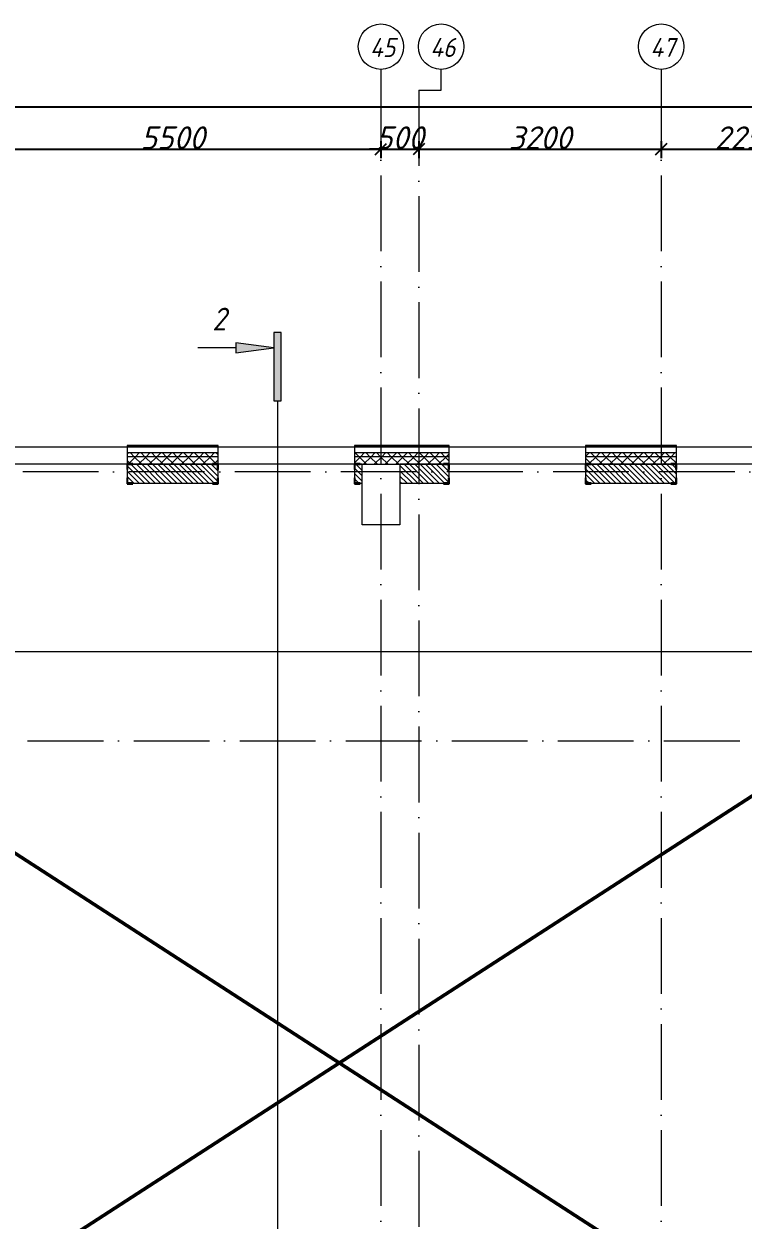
# Model space of a CAD drawing. Header units: millimetres. Extents: x -537608 to 253996, y -217170 to 186033.
# Drawn here: x -120398 to -110904, y 170246 to 186033 of the extents above; entities that cross this region are included whole.
import ezdxf

# ---------------------------------------------------------------- set-up
doc = ezdxf.new("R2010")
doc.units = ezdxf.units.MM
doc.linetypes.add('50_200_ШТРИХ_1Т_ш5_п1_п1_', pattern=[1400, 1000, -200, 0, -200])
for name, color, linetype, lineweight in [('A-____-____-DIMS', 7, 'Continuous', 9), ('A-DETL-____-OTLN-1', 7, 'Continuous', 50), ('A-GENM-____-MCUT', 7, 'Continuous', 25), ('A-GENM-____-OTLN-1', 7, 'Continuous', 25), ('A-WALL-____-MCUT', 7, 'Continuous', 13), ('A-WALL-____-MCUT-1', 7, 'Continuous', 9), ('A-WALL-____-OTLN', 7, 'Continuous', 9), ('A-WALL-____-PATT-1', 7, 'Continuous', 9), ('A-WALL-FNSH-MCUT-1', 7, 'Continuous', 9), ('G-____-____-SYMB', 7, 'Continuous', 9), ('S-COLS-____-OTLN', 7, 'Continuous', 9), ('S-GRID-____-IDEN', 7, 'Continuous', 9), ('S-GRID-____-OTLN', 7, 'Continuous', 9), ('S-GRID-____-OTLN-1', 7, '50_200_ШТРИХ_1Т_ш5_п1_п1_', 9)]:
    doc.layers.add(name, color=color, linetype=linetype, lineweight=lineweight)
doc.layers.add('G-____-____-SYMB-1', color=9, linetype='Continuous', lineweight=9, true_color=0x808080)
doc.styles.add('ISOCPEUR_I', font='isocpeui.ttf', dxfattribs={"height": 300})
doc.styles.add('ISOCPEUR_I_10', font='isocpeui.ttf', dxfattribs={"width": 0.9, "height": 180})
doc.styles.add('ISOCPEUR_I_9', font='isocpeui.ttf', dxfattribs={"width": 0.9, "height": 250})
doc.dimstyles.new('ISO-2_5_0_9К_БОЛЬШОЙ_ОСИ', dxfattribs={"dimscale": 304.8, "dimtxt": 248.995294, "dimasz": 0.492126, "dimexe": 0.393701, "dimexo": 0, "dimgap": 0, "dimtad": 1, "dimdec": 0, "dimzin": 0, "dimdsep": 46, "dimtxsty": 'ISOCPEUR_I', "dimblk1": 'OBLIQUE', "dimblk2": 'OBLIQUE', "dimsah": 1, "dimcen": 0.09, "dimdle": 0.393701, "dimazin": 0, "dimtfac": 1, "dimtdec": 4, "dimtix": 1, "dimtmove": 0, "dimatfit": 3, "dimfxl": 1, "dimtvp": 1, "dimtolj": 1, "dimtzin": 0, "dimarcsym": 2})
doc.dimstyles.new('ISO-2_5_0_9К_БОЛЬШОЙ_ОСИ_2', dxfattribs={"dimscale": 304.8, "dimtxt": 248.995294, "dimasz": 0.492126, "dimexe": 0.393701, "dimexo": 0, "dimgap": 0, "dimtad": 1, "dimdec": 0, "dimzin": 0, "dimdsep": 46, "dimtxsty": 'ISOCPEUR_I_9', "dimblk1": 'OBLIQUE', "dimblk2": 'OBLIQUE', "dimsah": 1, "dimcen": 0.09, "dimdle": 0.393701, "dimazin": 0, "dimtfac": 1, "dimtdec": 4, "dimtix": 1, "dimtmove": 2, "dimatfit": 3, "dimfxl": 1, "dimtvp": 1, "dimtolj": 1, "dimtzin": 0, "dimarcsym": 2})
pattern_1 = [(45, (-178684.97, 94540.11), (-70.71068, 70.71068), []), (135, (-178684.97, 94540.11), (-70.71068, -70.71068), [])]
pattern_2 = [(135, (-178684.97, 94540.114), (-35.35534, -35.35534), [])]

# ---------------------------------------------------------------- blocks, each defined once
blk = doc.blocks.new('BSC_Колонна _Прямоугольная - 500х800-25984400-АР1_План отверстий 3 этажа в осях 1-64_Ю-ЯЯ')
at = {"layer": 'S-COLS-____-OTLN'}
for p, q in [((-250, 400), (250, 400)), ((-250, -150), (-250, 400)), ((250, 400), (250, -150))]:
    blk.add_line(p, q, dxfattribs=at)
blk = doc.blocks.new('Фахверк_СКБ_Уголок - 250_2160-27509414-АР1_План отверстий 3 этажа в осях 1-64_Ю-ЯЯ')
at = {"layer": 'A-GENM-____-MCUT'}
for p, q in [((200, 181), (125, 181)), ((125, 181), (125, 106)), ((131, 106), (131, 175)), ((131, 175), (200, 175)), ((200, 175), (200, 181)), ((125, 106), (131, 106)), ((131, -6), (125, -6)), ((125, -6), (125, -81)), ((125, -81), (200, -81)), ((131, -75), (131, -6)), ((200, -75), (131, -75)), ((200, -81), (200, -75))]:
    blk.add_line(p, q, dxfattribs=at)
blk = doc.blocks.new('Фахверк_СКБ_Уголок - 250_2160_1-27509452-АР1_План отверстий 3 этажа в осях 1-64_Ю-ЯЯ')
at = {"layer": 'A-GENM-____-MCUT'}
for p, q in [((200, 181), (125, 181)), ((125, 181), (125, 106)), ((131, 106), (131, 175)), ((131, 175), (200, 175)), ((200, 175), (200, 181)), ((125, 106), (131, 106)), ((131, -6), (125, -6)), ((125, -6), (125, -81)), ((125, -81), (200, -81)), ((131, -75), (131, -6)), ((200, -75), (131, -75)), ((200, -81), (200, -75))]:
    blk.add_line(p, q, dxfattribs=at)
blk = doc.blocks.new('Ось сетки - Круг_Ø6_00__ISO-2_5_0_9K_-25732049-АР1_План отверстий 3 этажа в осях 1-64_Ю-ЯЯ')
at = {"layer": 'S-GRID-____-IDEN'}
blk.add_circle((0, 0), 3, dxfattribs=at)
blk = doc.blocks.new('Разрез - Заголовок разреза-10218885-АР1_План отверстий 3 этажа в осях 1-64_Ю-ЯЯ')
at = {"layer": 'G-____-____-SYMB'}
for points in [[(0, 0.5), (0, -0.5), (-9, -0.5), (-9, 0.5)], [(-6.34, -5.5), (-7.66, -5.5), (-7, -0.5)]]:
    blk.add_hatch(color=256, dxfattribs=at).paths.add_polyline_path(points, flags=0)
for p, q in [((0, 0.5), (-9, 0.5)), ((-9, 0.5), (-9, -0.5)), ((0, -0.5), (0, 0.5)), ((-9, -0.5), (0, -0.5)), ((-7, -0.5), (-7.66, -5.5)), ((-6.34, -5.5), (-7, -0.5)), ((-7.66, -5.5), (-6.34, -5.5)), ((-7, -5.5), (-7, -10.5))]:
    blk.add_line(p, q, dxfattribs=at)
blk = doc.blocks.new('_Oblique')
at = {"color": 0, "linetype": 'ByBlock', "lineweight": -2}
blk.add_line((-0.5, -0.5), (0.5, 0.5), dxfattribs=at)
blk = doc.blocks.new('*D975')
at = {"layer": 'A-____-____-DIMS', "color": 0, "lineweight": -2, "transparency": 16777216}
for p, q in [((-121185, 184487), (-121185, 184261)), ((-115685, 184487), (-115685, 184261)), ((-121305, 184381), (-115565, 184381))]:
    blk.add_line(p, q, dxfattribs=at)
at = {"layer": 'Defpoints', "color": 0, "transparency": 16777216}
for p in [(-121185, 184487), (-115685, 184487), (-115685, 184381)]:
    blk.add_point(p, dxfattribs=at)
at = {"layer": 'A-____-____-DIMS', "color": 0, "lineweight": -2, "transparency": 16777216, "xscale": 150, "yscale": 150, "zscale": 150, "rotation": 180}
blk.add_blockref('_Oblique', (-121185, 184381), dxfattribs=at)
at = {"layer": 'A-____-____-DIMS', "color": 0, "lineweight": -2, "transparency": 16777216, "xscale": 150, "yscale": 150, "zscale": 150}
blk.add_blockref('_Oblique', (-115685, 184381), dxfattribs=at)
at = {"layer": 'A-____-____-DIMS', "color": 0, "transparency": 16777216, "insert": (-118435, 184531), "char_height": 300, "width": 758.48, "attachment_point": 5, "style": 'ISOCPEUR_I'}
blk.add_mtext('\\A1;5500', dxfattribs=at)
blk = doc.blocks.new('*D976')
at = {"layer": 'A-____-____-DIMS', "color": 0, "lineweight": -2, "transparency": 16777216}
for p, q in [((-115685, 184487), (-115685, 184261)), ((-115185, 184487), (-115185, 184261)), ((-115685, 184381), (-115835, 184381)), ((-115685, 184381), (-115185, 184381)), ((-115185, 184381), (-115035, 184381))]:
    blk.add_line(p, q, dxfattribs=at)
at = {"layer": 'Defpoints', "color": 0, "transparency": 16777216}
for p in [(-115685, 184487), (-115185, 184487), (-115185, 184381)]:
    blk.add_point(p, dxfattribs=at)
at = {"layer": 'A-____-____-DIMS', "color": 0, "lineweight": -2, "transparency": 16777216, "xscale": 150, "yscale": 150, "zscale": 150}
blk.add_blockref('_Oblique', (-115685, 184381), dxfattribs=at)
at = {"layer": 'A-____-____-DIMS', "color": 0, "lineweight": -2, "transparency": 16777216, "xscale": 150, "yscale": 150, "zscale": 150, "rotation": 180}
blk.add_blockref('_Oblique', (-115185, 184381), dxfattribs=at)
at = {"layer": 'A-____-____-DIMS', "color": 0, "transparency": 16777216, "insert": (-115435, 184531), "char_height": 300, "width": 568.86, "attachment_point": 5, "style": 'ISOCPEUR_I'}
blk.add_mtext('\\A1;500', dxfattribs=at)
blk = doc.blocks.new('*D977')
at = {"layer": 'A-____-____-DIMS', "color": 0, "lineweight": -2, "transparency": 16777216}
for p, q in [((-115185, 184487), (-115185, 184261)), ((-111985, 184487), (-111985, 184261)), ((-115305, 184381), (-111865, 184381))]:
    blk.add_line(p, q, dxfattribs=at)
at = {"layer": 'Defpoints', "color": 0, "transparency": 16777216}
for p in [(-115185, 184487), (-111985, 184487), (-111985, 184381)]:
    blk.add_point(p, dxfattribs=at)
at = {"layer": 'A-____-____-DIMS', "color": 0, "lineweight": -2, "transparency": 16777216, "xscale": 150, "yscale": 150, "zscale": 150, "rotation": 180}
blk.add_blockref('_Oblique', (-115185, 184381), dxfattribs=at)
at = {"layer": 'A-____-____-DIMS', "color": 0, "lineweight": -2, "transparency": 16777216, "xscale": 150, "yscale": 150, "zscale": 150}
blk.add_blockref('_Oblique', (-111985, 184381), dxfattribs=at)
at = {"layer": 'A-____-____-DIMS', "color": 0, "transparency": 16777216, "insert": (-113585, 184531), "char_height": 300, "width": 758.48, "attachment_point": 5, "style": 'ISOCPEUR_I'}
blk.add_mtext('\\A1;3200', dxfattribs=at)
blk = doc.blocks.new('*D978')
at = {"layer": 'A-____-____-DIMS', "color": 0, "lineweight": -2, "transparency": 16777216}
for p, q in [((-111985, 184487), (-111985, 184261)), ((-109735, 184487), (-109735, 184261)), ((-112105, 184381), (-109615, 184381))]:
    blk.add_line(p, q, dxfattribs=at)
at = {"layer": 'Defpoints', "color": 0, "transparency": 16777216}
for p in [(-111985, 184487), (-109735, 184487), (-109735, 184381)]:
    blk.add_point(p, dxfattribs=at)
at = {"layer": 'A-____-____-DIMS', "color": 0, "lineweight": -2, "transparency": 16777216, "xscale": 150, "yscale": 150, "zscale": 150, "rotation": 180}
blk.add_blockref('_Oblique', (-111985, 184381), dxfattribs=at)
at = {"layer": 'A-____-____-DIMS', "color": 0, "lineweight": -2, "transparency": 16777216, "xscale": 150, "yscale": 150, "zscale": 150}
blk.add_blockref('_Oblique', (-109735, 184381), dxfattribs=at)
at = {"layer": 'A-____-____-DIMS', "color": 0, "transparency": 16777216, "insert": (-110860, 184531), "char_height": 300, "width": 758.48, "attachment_point": 5, "style": 'ISOCPEUR_I'}
blk.add_mtext('\\A1;2250', dxfattribs=at)
blk = doc.blocks.new('*D988')
at = {"layer": 'A-____-____-DIMS', "color": 0, "lineweight": -2, "transparency": 16777216}
for p, q in [((-181035, 185039), (-181035, 184813)), ((-77535, 185039), (-77535, 184813)), ((-181155, 184933), (-129802, 184933)), ((-77415, 184933), (-128923, 184933))]:
    blk.add_line(p, q, dxfattribs=at)
at = {"layer": 'Defpoints', "color": 0, "transparency": 16777216}
for p in [(-181035, 185039), (-77535, 185039), (-77535, 184933)]:
    blk.add_point(p, dxfattribs=at)
at = {"layer": 'A-____-____-DIMS', "color": 0, "lineweight": -2, "transparency": 16777216, "xscale": 150, "yscale": 150, "zscale": 150, "rotation": 180}
blk.add_blockref('_Oblique', (-181035, 184933), dxfattribs=at)
at = {"layer": 'A-____-____-DIMS', "color": 0, "lineweight": -2, "transparency": 16777216, "xscale": 150, "yscale": 150, "zscale": 150}
blk.add_blockref('_Oblique', (-77535, 184933), dxfattribs=at)
at = {"layer": 'A-____-____-DIMS', "color": 0, "transparency": 16777216, "insert": (-129902, 185259), "char_height": 250, "width": 1080.26, "attachment_point": 1, "line_spacing_factor": 1.149209, "style": 'ISOCPEUR_I_9'}
blk.add_mtext('\\A1;103500', dxfattribs=at)

msp = doc.modelspace()

# ---------------------------------------------------------------- hatches: boundary and pattern name
at = {"layer": 'A-WALL-____-PATT-1'}
h = msp.add_hatch(dxfattribs=at)
h.set_pattern_fill('FP_6', color=256, style=0, pattern_type=2)
h.set_pattern_definition([(45, (-178684.97, 94540.11), (-85.53659, 85.53659), []), (45, (-178627.95, 94540.11), (-85.53659, 85.53659), [])])
h.paths.add_polyline_path([(-103969.9702, 180451.1558), (-103969.9702, 180471.1558), (-106984.9702, 180471.1558), (-106984.9702, 180451.1558), (-104465.4961, 180451.1558)], flags=0)
h.paths.add_polyline_path([(-109984.9702, 180451.1558), (-108784.9702, 180451.1558), (-108784.9702, 180471.1558), (-109984.9702, 180471.1558)], flags=0)
h.paths.add_polyline_path([(-114784.9702, 180451.1558), (-114784.9702, 180471.1558), (-116034.9702, 180471.1558), (-116034.9702, 180451.1558), (-115070.2818, 180451.1558)], flags=0)
h.paths.add_polyline_path([(-112984.9702, 180451.1558), (-111784.9702, 180451.1558), (-111784.9702, 180471.1558), (-112984.9702, 180471.1558)], flags=0)
h.paths.add_polyline_path([(-117834.9702, 180451.1558), (-117834.9702, 180471.1558), (-119034.9702, 180471.1558), (-119034.9702, 180451.1558), (-118605.2104, 180451.1558)], flags=0)
h.paths.add_polyline_path([(-122034.9702, 180451.1558), (-120834.9702, 180451.1558), (-120834.9702, 180471.1558), (-122034.9702, 180471.1558)], flags=0)
h.paths.add_polyline_path([(-123834.9702, 180451.1558), (-123834.9702, 180471.1558), (-125034.9702, 180471.1558), (-125034.9702, 180451.1558)], flags=0)
h.paths.add_polyline_path([(-126834.9702, 180451.1558), (-126834.9702, 180471.1558), (-128519.9702, 180471.1558), (-128519.9702, 180451.1558)], flags=0)
h = msp.add_hatch(dxfattribs=at)
h.set_pattern_fill('FP_4', color=256, style=0, pattern_type=2)
h.set_pattern_definition(pattern_1)
h.paths.add_polyline_path([(-77204.9702, 180321.1558), (-77204.9702, 180371.1558), (-84184.9702, 180371.1558), (-84184.9702, 180321.1558), (-79720.996, 180321.1558)], flags=0)
h.paths.add_polyline_path([(-85184.9702, 180321.1558), (-85184.9702, 180371.1558), (-86934.9702, 180371.1558), (-86934.9702, 180321.1558), (-86790.8532, 180321.1558)], flags=0)
h.paths.add_polyline_path([(-92859.9702, 180321.1558), (-91734.9702, 180321.1558), (-91734.9702, 180371.1558), (-92859.9702, 180371.1558)], flags=0)
h.paths.add_polyline_path([(-94659.9702, 180321.1558), (-94659.9702, 180371.1558), (-95784.9702, 180371.1558), (-95784.9702, 180321.1558), (-94744.4425, 180321.1558)], flags=0)
h.paths.add_polyline_path([(-98279.371, 180321.1558), (-97584.9702, 180321.1558), (-97584.9702, 180371.1558), (-98634.9702, 180371.1558), (-98634.9702, 180321.1558)], flags=0)
h.paths.add_polyline_path([(-101634.9702, 180321.1558), (-100434.9702, 180321.1558), (-100434.9702, 180371.1558), (-101634.9702, 180371.1558)], flags=0)
h.paths.add_polyline_path([(-103434.9702, 180321.1558), (-103434.9702, 180371.1558), (-106984.9702, 180371.1558), (-106984.9702, 180321.1558), (-104465.4961, 180321.1558)], flags=0)
h.paths.add_polyline_path([(-108784.9702, 180321.1558), (-108784.9702, 180371.1558), (-109984.9702, 180371.1558), (-109984.9702, 180321.1558)], flags=0)
h.paths.add_polyline_path([(-114784.9702, 180321.1558), (-114784.9702, 180371.1558), (-116034.9702, 180371.1558), (-116034.9702, 180321.1558), (-115070.2818, 180321.1558)], flags=0)
h.paths.add_polyline_path([(-112984.9702, 180321.1558), (-111784.9702, 180321.1558), (-111784.9702, 180371.1558), (-112984.9702, 180371.1558)], flags=0)
h.paths.add_polyline_path([(-120834.9702, 180321.1558), (-120834.9702, 180371.1558), (-122034.9702, 180371.1558), (-122034.9702, 180321.1558)], flags=0)
h.paths.add_polyline_path([(-117834.9702, 180321.1558), (-117834.9702, 180371.1558), (-119034.9702, 180371.1558), (-119034.9702, 180321.1558), (-118605.2104, 180321.1558)], flags=0)
h.paths.add_polyline_path([(-123834.9702, 180321.1558), (-123834.9702, 180371.1558), (-125034.9702, 180371.1558), (-125034.9702, 180321.1558)], flags=0)
h.paths.add_polyline_path([(-126834.9702, 180321.1558), (-126834.9702, 180371.1558), (-128634.9702, 180371.1558), (-128634.9702, 180321.1558)], flags=0)
h = msp.add_hatch(dxfattribs=at)
h.set_pattern_fill('FP_4', color=256, style=0, pattern_type=2)
h.set_pattern_definition(pattern_1)
h.paths.add_polyline_path([(-77284.9702, 180221.1558), (-77204.9702, 180221.1558), (-77204.9702, 180321.1558), (-84184.9702, 180321.1558), (-84184.9702, 180221.1558), (-77334.9702, 180221.1558)], flags=0)
h.paths.add_polyline_path([(-85184.9702, 180221.1558), (-85184.9702, 180321.1558), (-86934.9702, 180321.1558), (-86934.9702, 180227.1558), (-86859.9702, 180227.1558), (-86859.9702, 180221.1558), (-85684.9702, 180221.1558)], flags=0)
h.paths.add_polyline_path([(-94734.9702, 180221.1558), (-94734.9702, 180227.1558), (-94659.9702, 180227.1558), (-94659.9702, 180321.1558), (-95784.9702, 180321.1558), (-95784.9702, 180221.1558), (-94744.4425, 180221.1558)], flags=0)
h.paths.add_polyline_path([(-92093.246, 180221.1558), (-91809.9702, 180221.1558), (-91809.9702, 180227.1558), (-91734.9702, 180227.1558), (-91734.9702, 180321.1558), (-92859.9702, 180321.1558), (-92859.9702, 180227.1558), (-92784.9702, 180227.1558), (-92784.9702, 180221.1558)], flags=0)
h.paths.add_polyline_path([(-97659.9702, 180221.1558), (-97659.9702, 180227.1558), (-97584.9702, 180227.1558), (-97584.9702, 180321.1558), (-98634.9702, 180321.1558), (-98634.9702, 180227.1558), (-98559.9702, 180227.1558), (-98559.9702, 180221.1558), (-98279.371, 180221.1558)], flags=0)
h.paths.add_polyline_path([(-100509.9702, 180221.1558), (-100509.9702, 180227.1558), (-100434.9702, 180227.1558), (-100434.9702, 180321.1558), (-101634.9702, 180321.1558), (-101634.9702, 180227.1558), (-101559.9702, 180227.1558), (-101559.9702, 180221.1558), (-100684.9702, 180221.1558)], flags=0)
h.paths.add_polyline_path([(-103434.9702, 180221.1558), (-103434.9702, 180321.1558), (-106984.9702, 180321.1558), (-106984.9702, 180227.1558), (-106909.9702, 180227.1558), (-106909.9702, 180221.1558), (-103934.9702, 180221.1558)], flags=0)
h.paths.add_polyline_path([(-109484.9702, 180221.1558), (-108859.9702, 180221.1558), (-108859.9702, 180227.1558), (-108784.9702, 180227.1558), (-108784.9702, 180321.1558), (-109984.9702, 180321.1558), (-109984.9702, 180221.1558)], flags=0)
h.paths.add_polyline_path([(-115434.9702, 180221.1558), (-114859.9702, 180221.1558), (-114859.9702, 180227.1558), (-114784.9702, 180227.1558), (-114784.9702, 180321.1558), (-116034.9702, 180321.1558), (-116034.9702, 180227.1558), (-115959.9702, 180227.1558), (-115959.9702, 180221.1558), (-115934.9702, 180221.1558)], flags=0)
h.paths.add_polyline_path([(-112909.9702, 180221.1558), (-111859.9702, 180221.1558), (-111859.9702, 180227.1558), (-111784.9702, 180227.1558), (-111784.9702, 180321.1558), (-112984.9702, 180321.1558), (-112984.9702, 180227.1558), (-112909.9702, 180227.1558)], flags=0)
h.paths.add_polyline_path([(-118605.2104, 180221.1558), (-117909.9702, 180221.1558), (-117909.9702, 180227.1558), (-117834.9702, 180227.1558), (-117834.9702, 180321.1558), (-119034.9702, 180321.1558), (-119034.9702, 180227.1558), (-118959.9702, 180227.1558), (-118959.9702, 180221.1558)], flags=0)
h.paths.add_polyline_path([(-120909.9702, 180221.1558), (-120909.9702, 180227.1558), (-120834.9702, 180227.1558), (-120834.9702, 180321.1558), (-122034.9702, 180321.1558), (-122034.9702, 180227.1558), (-121959.9702, 180227.1558), (-121959.9702, 180221.1558), (-121434.9702, 180221.1558)], flags=0)
h.paths.add_polyline_path([(-124959.9702, 180221.1558), (-123909.9702, 180221.1558), (-123909.9702, 180227.1558), (-123834.9702, 180227.1558), (-123834.9702, 180321.1558), (-125034.9702, 180321.1558), (-125034.9702, 180227.1558), (-124959.9702, 180227.1558)], flags=0)
h.paths.add_polyline_path([(-126909.9702, 180221.1558), (-126909.9702, 180227.1558), (-126834.9702, 180227.1558), (-126834.9702, 180321.1558), (-128634.9702, 180321.1558), (-128634.9702, 180221.1558), (-127684.9702, 180221.1558)], flags=0)
h = msp.add_hatch(dxfattribs=at)
h.set_pattern_fill('FP_9', color=256, style=0, pattern_type=2)
h.set_pattern_definition(pattern_2)
h.paths.add_polyline_path([(-120840.9702, 179971.1558), (-120840.9702, 180040.1558), (-120834.9702, 180040.1558), (-120834.9702, 180152.1558), (-120840.9702, 180152.1558), (-120840.9702, 180221.1558), (-121434.9702, 180221.1558), (-121434.9702, 179971.1558), (-120909.9702, 179971.1558)], flags=0)
h.paths.add_polyline_path([(-117909.9702, 179971.1558), (-117840.9702, 179971.1558), (-117840.9702, 180040.1558), (-117834.9702, 180040.1558), (-117834.9702, 180152.1558), (-117840.9702, 180152.1558), (-117840.9702, 180221.1558), (-119028.9702, 180221.1558), (-119028.9702, 180152.1558), (-119034.9702, 180152.1558), (-119034.9702, 180040.1558), (-119028.9702, 180040.1558), (-119028.9702, 179971.1558), (-118605.2104, 179971.1558)], flags=0)
h.paths.add_polyline_path([(-115959.9702, 179971.1558), (-115934.9702, 179971.1558), (-115934.9702, 180221.1558), (-116028.9702, 180221.1558), (-116028.9702, 180152.1558), (-116034.9702, 180152.1558), (-116034.9702, 180040.1558), (-116028.9702, 180040.1558), (-116028.9702, 179971.1558)], flags=0)
h = msp.add_hatch(dxfattribs=at)
h.set_pattern_fill('FP_9', color=256, style=0, pattern_type=2)
h.set_pattern_definition(pattern_2)
h.paths.add_polyline_path([(-111790.9702, 179971.1558), (-111790.9702, 180040.1558), (-111784.9702, 180040.1558), (-111784.9702, 180152.1558), (-111790.9702, 180152.1558), (-111790.9702, 180221.1558), (-112978.9702, 180221.1558), (-112978.9702, 180152.1558), (-112984.9702, 180152.1558), (-112984.9702, 180040.1558), (-112978.9702, 180040.1558), (-112978.9702, 179971.1558), (-111859.9702, 179971.1558)], flags=0)
h.paths.add_polyline_path([(-115070.2818, 179971.1558), (-114790.9702, 179971.1558), (-114790.9702, 180040.1558), (-114784.9702, 180040.1558), (-114784.9702, 180152.1558), (-114790.9702, 180152.1558), (-114790.9702, 180221.1558), (-115434.9702, 180221.1558), (-115434.9702, 179971.1558)], flags=0)

# ---------------------------------------------------------------- linework, layer by layer
at = {"layer": 'A-DETL-____-OTLN-1'}
for p, q in [((-127684.9702, 179721.1558), (-104784.9702, 164921.1558)), ((-104784.9702, 179721.1558), (-127684.9702, 164921.1558))]:
    msp.add_line(p, q, dxfattribs=at)
at = {"layer": 'A-WALL-____-MCUT'}
for p, q in [((-117834.9702, 180451.1558), (-119034.9702, 180451.1558)), ((-119034.9702, 180451.1558), (-119034.9702, 180227.1558)), ((-117834.9702, 180227.1558), (-117834.9702, 180451.1558)), ((-114784.9702, 180451.1558), (-116034.9702, 180451.1558)), ((-116034.9702, 180451.1558), (-116034.9702, 180227.1558)), ((-114784.9702, 180227.1558), (-114784.9702, 180451.1558)), ((-111784.9702, 180451.1558), (-112984.9702, 180451.1558)), ((-112984.9702, 180451.1558), (-112984.9702, 180227.1558)), ((-111784.9702, 180227.1558), (-111784.9702, 180451.1558)), ((-119034.9702, 180152.1558), (-119034.9702, 180040.1558)), ((-117834.9702, 180040.1558), (-117834.9702, 180152.1558)), ((-116034.9702, 180152.1558), (-116034.9702, 180040.1558)), ((-115934.9702, 180221.1558), (-115434.9702, 180221.1558)), ((-115934.9702, 179971.1558), (-115934.9702, 180221.1558)), ((-115434.9702, 180221.1558), (-115434.9702, 179971.1558)), ((-114784.9702, 180040.1558), (-114784.9702, 180152.1558)), ((-112984.9702, 180152.1558), (-112984.9702, 180040.1558)), ((-111784.9702, 180040.1558), (-111784.9702, 180152.1558)), ((-118959.9702, 179971.1558), (-117909.9702, 179971.1558)), ((-115959.9702, 179971.1558), (-115934.9702, 179971.1558)), ((-115434.9702, 179971.1558), (-114859.9702, 179971.1558)), ((-112909.9702, 179971.1558), (-111859.9702, 179971.1558))]:
    msp.add_line(p, q, dxfattribs=at)
at = {"layer": 'A-WALL-____-MCUT-1'}
for p, q in [((-117834.9702, 180371.1558), (-119034.9702, 180371.1558)), ((-117834.9702, 180321.1558), (-119034.9702, 180321.1558)), ((-114784.9702, 180371.1558), (-116034.9702, 180371.1558)), ((-114784.9702, 180321.1558), (-116034.9702, 180321.1558)), ((-111784.9702, 180371.1558), (-112984.9702, 180371.1558)), ((-111784.9702, 180321.1558), (-112984.9702, 180321.1558)), ((-118959.9702, 180221.1558), (-117909.9702, 180221.1558)), ((-117909.9702, 180221.1558), (-118959.9702, 180221.1558)), ((-115959.9702, 180221.1558), (-115934.9702, 180221.1558)), ((-115934.9702, 180221.1558), (-115959.9702, 180221.1558)), ((-115434.9702, 180221.1558), (-114859.9702, 180221.1558)), ((-114859.9702, 180221.1558), (-115434.9702, 180221.1558)), ((-112909.9702, 180221.1558), (-111859.9702, 180221.1558)), ((-111859.9702, 180221.1558), (-112909.9702, 180221.1558))]:
    msp.add_line(p, q, dxfattribs=at)
at = {"layer": 'A-WALL-____-OTLN'}
for p, q in [((-120834.9702, 180451.1558), (-119034.9702, 180451.1558)), ((-117834.9702, 180451.1558), (-116034.9702, 180451.1558)), ((-114784.9702, 180451.1558), (-112984.9702, 180451.1558)), ((-111784.9702, 180451.1558), (-109984.9702, 180451.1558)), ((-119034.9702, 180221.1558), (-120834.9702, 180221.1558)), ((-116034.9702, 180221.1558), (-117834.9702, 180221.1558)), ((-112984.9702, 180221.1558), (-114784.9702, 180221.1558)), ((-109984.9702, 180221.1558), (-111784.9702, 180221.1558))]:
    msp.add_line(p, q, dxfattribs=at)
at = {"layer": 'A-WALL-FNSH-MCUT-1'}
for p, q in [((-117834.9702, 180471.1558), (-119034.9702, 180471.1558)), ((-119034.9702, 180471.1558), (-119034.9702, 180451.1558)), ((-119034.9702, 180451.1558), (-117834.9702, 180451.1558)), ((-117834.9702, 180451.1558), (-117834.9702, 180471.1558)), ((-114784.9702, 180471.1558), (-116034.9702, 180471.1558)), ((-116034.9702, 180471.1558), (-116034.9702, 180451.1558)), ((-116034.9702, 180451.1558), (-114784.9702, 180451.1558)), ((-114784.9702, 180451.1558), (-114784.9702, 180471.1558)), ((-111784.9702, 180471.1558), (-112984.9702, 180471.1558)), ((-112984.9702, 180471.1558), (-112984.9702, 180451.1558)), ((-112984.9702, 180451.1558), (-111784.9702, 180451.1558)), ((-111784.9702, 180451.1558), (-111784.9702, 180471.1558))]:
    msp.add_line(p, q, dxfattribs=at)
at = {"layer": 'G-____-____-SYMB-1'}
for p, q in [((-117050.6615, 181059.4137), (-117050.6615, 147510.4899)), ((-183412.0724, 177749.1664), (-74216.9844, 177749.1664))]:
    msp.add_line(p, q, dxfattribs=at)
at = {"layer": 'S-GRID-____-OTLN'}
for p, q in [((-114890.4614, 185159.6174), (-114890.4614, 185432.9652)), ((-115184.9702, 185159.6174), (-114890.4614, 185159.6174))]:
    msp.add_line(p, q, dxfattribs=at)
at = {"layer": 'S-GRID-____-OTLN-1'}
for p, q in [((-115684.9702, 185432.9652), (-115684.9702, 147431.7016)), ((-111984.9702, 185432.9652), (-111984.9702, 147431.7016)), ((-115184.9702, 185159.6174), (-115184.9702, 147574.6839)), ((-74610.5636, 180121.1558), (-183353.7404, 180121.1558)), ((-183353.7404, 176571.1558), (-74610.5636, 176571.1558))]:
    msp.add_line(p, q, dxfattribs=at)

# ---------------------------------------------------------------- block references
at = {"layer": 'A-GENM-____-OTLN-1'}
for name, p in [('Фахверк_СКБ_Уголок - 250_2160-27509414-АР1_План отверстий 3 этажа в осях 1-64_Ю-ЯЯ', (-119159.9702, 180046.1558)), ('Фахверк_СКБ_Уголок - 250_2160_1-27509452-АР1_План отверстий 3 этажа в осях 1-64_Ю-ЯЯ', (-116159.9702, 180046.1558)), ('Фахверк_СКБ_Уголок - 250_2160-27509414-АР1_План отверстий 3 этажа в осях 1-64_Ю-ЯЯ', (-113109.9702, 180046.1558))]:
    msp.add_blockref(name, p, dxfattribs=at)
at = {"layer": 'A-GENM-____-OTLN-1', "rotation": 180}
for p in [(-117709.9702, 180146.1558), (-114659.9702, 180146.1558), (-111659.9702, 180146.1558)]:
    msp.add_blockref('Фахверк_СКБ_Уголок - 250_2160-27509414-АР1_План отверстий 3 этажа в осях 1-64_Ю-ЯЯ', p, dxfattribs=at)
at = {"layer": 'G-____-____-SYMB', "xscale": 99.99999999999993, "yscale": 99.99999999999993, "zscale": 99.99999999999993, "rotation": 269.9999999999996}
msp.add_blockref('Разрез - Заголовок разреза-10218885-АР1_План отверстий 3 этажа в осях 1-64_Ю-ЯЯ', (-117050.6615, 181059.4137), dxfattribs=at)
at = {"layer": 'S-COLS-____-OTLN', "rotation": 180}
msp.add_blockref('BSC_Колонна _Прямоугольная - 500х800-25984400-АР1_План отверстий 3 этажа в осях 1-64_Ю-ЯЯ', (-115684.9702, 179821.1558), dxfattribs=at)
at = {"layer": 'S-GRID-____-IDEN', "xscale": 99.99999999999993, "yscale": 99.99999999999993, "zscale": 99.99999999999993, "rotation": 180}
for p in [(-115684.9702, 185732.9652), (-114890.4614, 185732.9652), (-111984.9702, 185732.9652)]:
    msp.add_blockref('Ось сетки - Круг_Ø6_00__ISO-2_5_0_9K_-25732049-АР1_План отверстий 3 этажа в осях 1-64_Ю-ЯЯ', p, dxfattribs=at)

# ---------------------------------------------------------------- texts
at = {"layer": 'G-____-____-SYMB', "insert": (-117911.2908, 182288.0031), "char_height": 300, "width": 256.54, "attachment_point": 1, "style": 'ISOCPEUR_I_10'}
msp.add_mtext('\\fISOCPEUR|b0|i1|c204|p34|;2', dxfattribs=at)
at = {"layer": 'S-GRID-____-IDEN', "char_height": 250, "width": 425.696062, "attachment_point": 1, "style": 'ISOCPEUR_I_9'}
for s, insert in [('45', (-115828.3419, 185846.8989)), ('46', (-115033.8331, 185846.8989)), ('47', (-112128.3419, 185846.8989))]:
    msp.add_mtext(s, dxfattribs=dict(at, insert=insert))

# ---------------------------------------------------------------- dimensions: what is measured, and where the dimension line sits
at = {"layer": 'A-____-____-DIMS'}
dim = msp.add_linear_dim(base=(-77534.9702, 184932.7824), p1=(-181034.9702, 185038.8484), p2=(-77534.9702, 185038.8484), dimstyle='ISO-2_5_0_9К_БОЛЬШОЙ_ОСИ_2', override={"dimpost": '<>', "dimfxl": 103500}, dxfattribs=at)
dim.commit()
dim.dimension.update_dxf_attribs({"geometry": '*D988', "text_midpoint": (-129362.1199, 185092.7297), "dimtype": 160})
for base, p1, p2, override, picture, middle in [((-115684.9702, 184380.5631), (-121184.9702, 184486.6291), (-115684.9702, 184486.6291), {"dimpost": '<>', "dimfxl": 5500}, '*D975', (-118434.9702, 184530.5631)), ((-115184.9702, 184380.5631), (-115684.9702, 184486.6291), (-115184.9702, 184486.6291), {"dimpost": '<>', "dimfxl": 500}, '*D976', (-115434.9702, 184530.5631)), ((-111984.9702, 184380.5631), (-115184.9702, 184486.6291), (-111984.9702, 184486.6291), {"dimpost": '<>', "dimfxl": 3200}, '*D977', (-113584.9702, 184530.5631)), ((-109734.9702, 184380.5631), (-111984.9702, 184486.6291), (-109734.9702, 184486.6291), {"dimpost": '<>', "dimfxl": 2250}, '*D978', (-110859.9702, 184530.5631))]:
    dim = msp.add_linear_dim(base=base, p1=p1, p2=p2, dimstyle='ISO-2_5_0_9К_БОЛЬШОЙ_ОСИ', override=override, dxfattribs=at)
    dim.commit()
    dim.dimension.update_dxf_attribs({"geometry": picture, "text_midpoint": middle})

doc.saveas('drawing.dxf')
